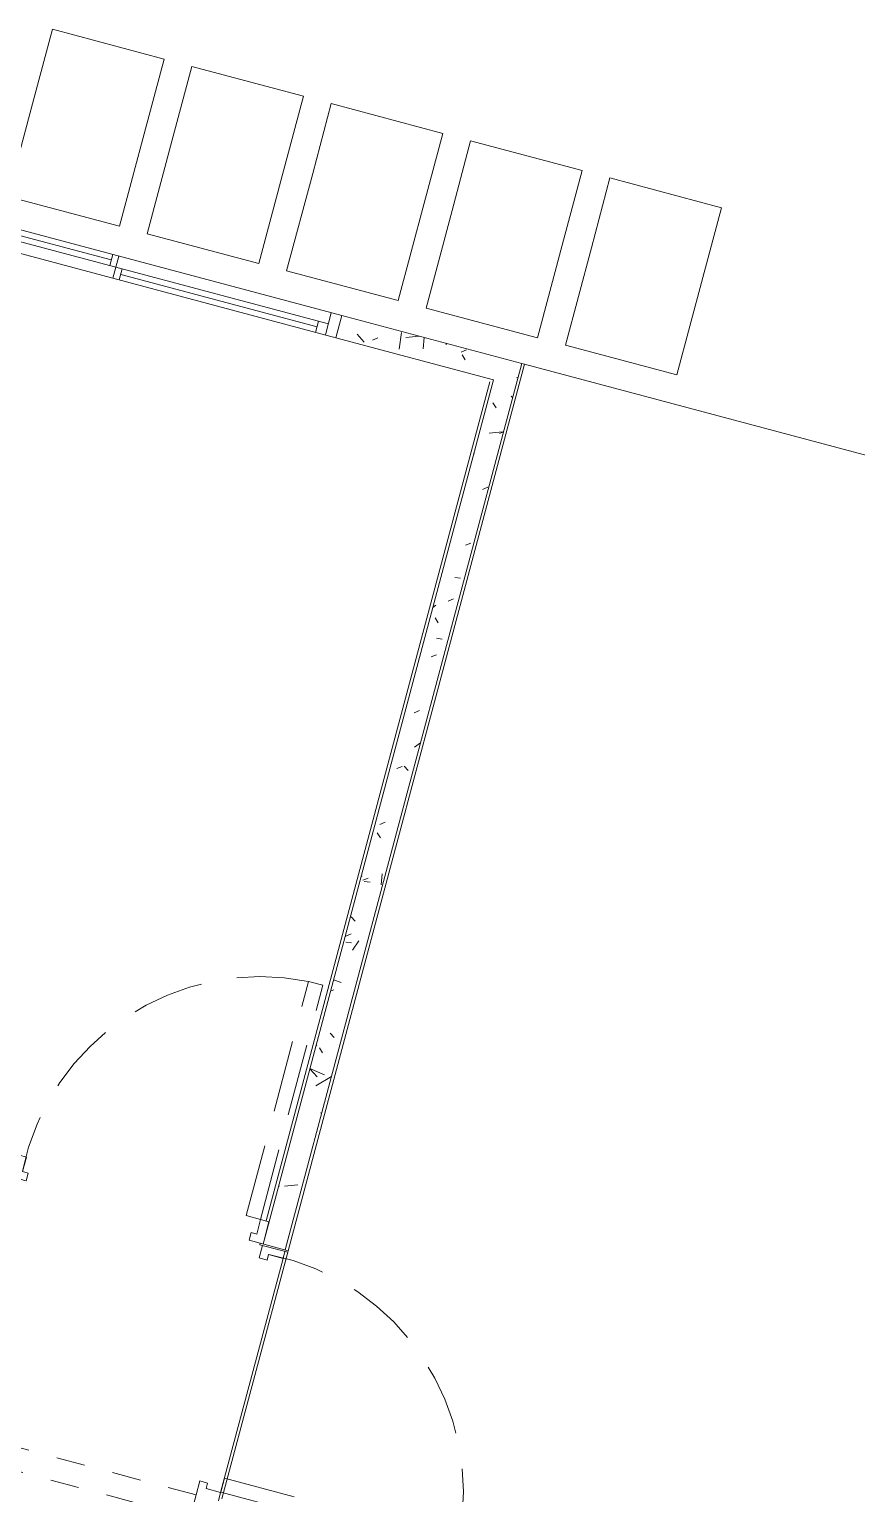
# Model space of a CAD drawing. Header units: metres. Extents: x 689715 to 690980, y 1005284 to 1006835.
# Drawn here: x 690850.51 to 690853.37, y 1005600.71 to 1005605.78 of the extents above; entities that cross this region are included whole.
import ezdxf

# ---------------------------------------------------------------- set-up
doc = ezdxf.new("R2010")
doc.units = ezdxf.units.M
for name, pattern in [('HIDDEN', [0.375, 0.25, -0.125]), ('Overhead', [0.00396875, 0.00238125, -0.0015875]), ('PHANTOM', [2.5, 1.25, -0.25, 0.25, -0.25, 0.25, -0.25])]:
    doc.linetypes.add(name, pattern=pattern)
doc.layers.add('0_NUMERO DE LOTE FASE V', color=3, linetype='Continuous')
for name, color, linetype, lineweight in [('Líneas ocultas', 7, 'HIDDEN', 13), ('Medium Lines', 10, 'Continuous', 18), ('Muros', 7, 'Continuous', 13), ('Overhead', 7, 'Overhead', 13), ('Patrón de corte', 7, 'Continuous', 13), ('Puertas', 7, 'Continuous', 13), ('Suelos', 7, 'Continuous', 9), ('Ventanas', 7, 'Continuous', 13)]:
    doc.layers.add(name, color=color, linetype=linetype, lineweight=lineweight)
pattern_1 = [(139.9999999999999, (365.6615329035558, -75.88183759397361), (0.03836033982117157, 0.4377584771638403), [0.04599999999999998, -0.5029999999999997]), (84.99999999999997, (365.6615329035558, -75.88183759397361), (-0.4580987315439035, -0.08439521406967809), [0.03700000000000001, -0.4020000000000002]), (190.451, (365.6645329040475, -75.84583759406814), (-0.4199401312074268, 0.3526758939897786), [0.039, -0.4270000000000001]), (136.1839999999999, (365.5395329040475, -75.8818375938572), (0.1004214988211118, 0.6506308650644554), [0.06899999999999998, -0.7539999999999998]), (186.6359999999999, (365.547532903729, -75.82783759379527), (-0.5938707988951819, 0.5701916118460522), [0.05799999999999998, -0.6409999999999996]), (81.18399999999994, (365.5395329040475, -75.8818375938572), (-0.5936975411065768, 0.5697220635397624), [0.05500000000000001, -0.6039999999999999]), (110.9999999999999, (365.5705329037737, -75.82083759387024), (0.245780230253577, 0.3642747293136032), [0.04599999999999999, -0.5029999999999999]), (55.99999999999997, (365.5705329037737, -75.82083759387024), (-0.4415777901075865, 0.1482769546615401), [0.03699999999999998, -0.4019999999999998]), (161.4509999999999, (365.5905329035595, -75.79083759407513), (-0.1963072483374971, 0.5120483026533341), [0.03899999999999999, -0.427]), (127.5, (365.6615329035558, -75.88183759397361), (-0.2022933454275577, 0.007375797972208872), [0.02, -0.3770000000000001, 0.02, -0.388, -0.404]), (127.5, (365.6615329035558, -75.88183759397361), (-0.2022933454275577, 0.007375797972208872), [-0.806, 0.02, -0.3840000000000001]), (97.49999999999994, (365.6615329035558, -75.88183759397361), (-0.2399435114399267, 0.1600503399492727), [0.02, -0.213, 0.02, -0.368, -0.154]), (97.49999999999994, (365.6615329035558, -75.88183759397361), (-0.2399435114399267, 0.1600503399492727), [-0.621, 0.02, -0.134]), (57.49999999999999, (365.6615329037886, -76.01783759397222), (0.01404568388630387, 0.3254162238797662), [0.01999999999999999, -0.1319999999999999, 0.01999999999999999, -0.455, -0.6309999999999997]), (57.49999999999999, (365.6615329037886, -76.01783759397222), (0.01404568388630387, 0.3254162238797662), [-0.6279999999999997, 0.01999999999999999, -0.6109999999999997]), (47.49999999999996, (365.6615329037886, -76.07883759384276), (-0.06081860510782452, 0.3554815006055007), [0.02, -0.178, 0.02, -0.2960000000000001, -0.4480000000000001]), (47.49999999999996, (365.6615329037886, -76.07883759384276), (-0.06081860510782452, 0.3554815006055007), [-0.5140000000000001, 0.02, -0.4280000000000001])]

# ---------------------------------------------------------------- blocks, each defined once
blk = doc.blocks.new('Window-Sliding - VENTANA DE 1_60 X 1_20-1540949-PLANO CLAVE _8 CASAS EN HILERA_ - Dependent 1')
at = {"layer": 'Ventanas', "color": 253}
for p, q in [((0.8003658304546724, 0.04), (-0.799634169545327, 0.04)), ((-0.799634169545327, 0.04), (-0.799634169545327, -0.03999999999902364)), ((-0.7996341695453272, 0.04000000000097637), (0.8003658304546725, 0.04000000000097637)), ((-0.7615341697799087, -0.03999999999902364), (-0.7615341697799087, 0.04000000000097637)), ((-0.7615341697799087, 0.04000000000097637), (-0.7615341697799087, -0.03999999999902365)), ((0.7622658304671647, 9.714248738745823e-13), (-0.761534169779909, 9.714248738745823e-13)), ((-0.7266091695452884, 0.04000000000097637), (-0.7266091695452884, 9.714248738745823e-13)), ((-0.02185916954532734, 0.02000000000096879), (-0.7266091695452884, 0.02000000000096879)), ((-0.02185916954532734, 0.04000000000097637), (-0.02185916954532734, 9.714248738745823e-13)), ((0.000365830454672653, 9.714248738745823e-13), (0.000365830454672653, 0.04000000000097637)), ((0.000365830454672653, 9.714248738745823e-13), (0.000365830454672653, -0.03999999999902364)), ((0.02259083045467268, -0.03999999999902364), (0.02259083045467268, 9.714248738745823e-13)), ((0.7273408304547152, -0.03999999999902364), (0.7273408304547152, 9.714248738745823e-13)), ((0.7622658304671647, 0.04000000000097637), (0.7622658304671647, -0.03999999999902365)), ((0.8003658304546724, -0.03999999999902364), (0.8003658304546724, 0.04)), ((-0.799634169545327, -0.03999999999902364), (0.8003658304546724, -0.03999999999902364)), ((-0.7996341695453272, -0.03999999999902364), (0.8003658304546725, -0.03999999999902364)), ((-0.7996341692992297, -0.03999999999902364), (0.800365830455645, -0.03999999999902364)), ((0.02259083045467268, -0.0199999999990375), (0.7273408304547152, -0.0199999999990375))]:
    blk.add_line(p, q, dxfattribs=at)
blk = doc.blocks.new('PV_PUERTA SENCILLA - _90 x 2_18-1752362-PLANO CLAVE _8 CASAS EN HILERA_ - Dependent 1')
at = {"layer": 'Líneas ocultas', "color": 253}
for p, q in [((0.3683286352964649, 0.03999999999999443), (0.3683286352964649, 0.8799999999999943)), ((0.4193286352964649, 0.8799999999999943), (0.3683286352964649, 0.8799999999999943)), ((0.4193286352964649, 0.03999999999999443), (0.4193286352964649, 0.8799999999999943)), ((0.4193286352964649, 0.03999999999999443), (0.3683286352964649, 0.03999999999999443))]:
    blk.add_line(p, q, dxfattribs=at)
blk.add_arc((0.4193286352964647, 0.03999999999997304), 0.841546790142994, 93.47440736753113, 183.4744073675307, dxfattribs=at)
at = {"layer": 'Puertas', "color": 253}
for p, q in [((-0.4500000000000027, -0.05000000000000356), (-0.450000000000003, 0.04999999999999645)), ((-0.4450000000000029, 0.04999999999999647), (-0.450000000000003, 0.04999999999999645)), ((-0.4450000000000029, 0.04999999999999647), (-0.4450000000000027, -0.05000000000000354)), ((-0.4500000000000027, -0.05000000000000356), (-0.4450000000000027, -0.05000000000000354))]:
    blk.add_line(p, q, dxfattribs=at)
at = {"layer": 'Puertas', "color": 9, "lineweight": 9}
for p, q in [((-0.4200000000000045, 0.03999999999999649), (-0.4450000000000032, 0.03999999999999646)), ((-0.4200000000000044, -0.01225000000000943), (-0.4200000000000045, 0.03999999999999649)), ((0.45, 0.03999999999999823), (0.4200000000000014, 0.03999999999999804)), ((0.4200000000000014, 0.03999999999999804), (0.4200000000000016, -0.01225000000000783)), ((-0.445000000000003, -0.04000000000000354), (-0.4000000000000044, -0.04000000000000346)), ((-0.4000000000000044, -0.01225000000000941), (-0.4200000000000044, -0.01225000000000943)), ((-0.4000000000000044, -0.04000000000000346), (-0.4000000000000044, -0.01225000000000941)), ((0.4200000000000016, -0.01225000000000783), (0.4000000000000016, -0.0122500000000079)), ((0.4000000000000016, -0.0122500000000079), (0.4000000000000013, -0.04000000000000183)), ((0.4000000000000013, -0.04000000000000183), (0.4499999999999998, -0.04000000000000187))]:
    blk.add_line(p, q, dxfattribs=at)
blk = doc.blocks.new('PV_PUERTA SENCILLA - _90 x 2_18-1752378-PLANO CLAVE _8 CASAS EN HILERA_ - Dependent 1')
at = {"layer": 'Líneas ocultas', "color": 253}
for p, q in [((0.3683286352964649, 0.03999999999999443), (0.3683286352964649, 0.8799999999999943)), ((0.4193286352964649, 0.8799999999999943), (0.3683286352964649, 0.8799999999999943)), ((0.4193286352964649, 0.03999999999999443), (0.4193286352964649, 0.8799999999999943)), ((0.4193286352964649, 0.03999999999999443), (0.3683286352964649, 0.03999999999999443))]:
    blk.add_line(p, q, dxfattribs=at)
blk.add_arc((0.4193286352964647, 0.03999999999997304), 0.841546790142994, 93.47440736753113, 183.4744073675307, dxfattribs=at)
at = {"layer": 'Puertas', "color": 253}
for p, q in [((-0.4500000000000027, -0.05000000000000356), (-0.450000000000003, 0.04999999999999645)), ((-0.4450000000000029, 0.04999999999999647), (-0.450000000000003, 0.04999999999999645)), ((-0.4450000000000029, 0.04999999999999647), (-0.4450000000000027, -0.05000000000000354)), ((-0.4500000000000027, -0.05000000000000356), (-0.4450000000000027, -0.05000000000000354))]:
    blk.add_line(p, q, dxfattribs=at)
at = {"layer": 'Puertas', "color": 9, "lineweight": 9}
for p, q in [((-0.4200000000000045, 0.03999999999999649), (-0.4450000000000043, 0.03999999999999646)), ((-0.4200000000000044, -0.01225000000000943), (-0.4200000000000045, 0.03999999999999649)), ((0.45, 0.03999999999999823), (0.4200000000000014, 0.03999999999999804)), ((0.4200000000000014, 0.03999999999999804), (0.4200000000000016, -0.01225000000000783)), ((0.45, 0.03999999999999811), (0.45, -0.04000000000000049)), ((0.4499999999999998, -0.04000000000000187), (0.45, 0.03999999999999823)), ((-0.4450000000000042, -0.04000000000000354), (-0.4000000000000044, -0.04000000000000346)), ((-0.4000000000000044, -0.01225000000000941), (-0.4200000000000044, -0.01225000000000943)), ((-0.4000000000000044, -0.04000000000000346), (-0.4000000000000044, -0.01225000000000941)), ((0.4200000000000016, -0.01225000000000783), (0.4000000000000016, -0.0122500000000079)), ((0.4000000000000016, -0.0122500000000079), (0.4000000000000013, -0.04000000000000183)), ((0.4000000000000013, -0.04000000000000183), (0.440051569265505, -0.04000000000000186))]:
    blk.add_line(p, q, dxfattribs=at)
blk = doc.blocks.new('M_Opening-Door - 0_90 x 2_21 m-1018766-PLANO CLAVE _8 CASAS EN HILERA_ - Dependent 1')
at = {"layer": 'Medium Lines', "color": 53}
for p, q in [((-0.4581886567164147, 0.04000000000000224), (-0.4581886567164147, -0.03999999999999618)), ((0.4418113432835851, -0.03999999999999618), (0.4418113432835851, 0.04000000000000224))]:
    blk.add_line(p, q, dxfattribs=at)
at = {"layer": 'Overhead', "color": 253}
for p, q in [((0.4418113432835851, 0.04000000000000224), (-0.4581886567164147, 0.04000000000000224)), ((-0.4581886567164147, -0.03999999999999618), (0.4418113432835851, -0.03999999999999618))]:
    blk.add_line(p, q, dxfattribs=at)
blk = doc.blocks.new('A TRANSFORMADA A B')
at = {"layer": 'Patrón de corte'}
h = blk.add_hatch(dxfattribs=at)
h.set_pattern_fill('HORMIGÓN', color=254, angle=90.00000000000001, style=0, pattern_type=2)
h.set_pattern_definition(pattern_1)
h.paths.add_polyline_path([(273.8838196629658, -64.15999999240739), (273.803819663357, -64.15999999217456), (273.8038196631242, -64.80505156167783), (273.8838196631987, -64.80505156173604), (273.8838196634315, -64.23999999213265)], flags=0)
h.paths.add_polyline_path([(273.8838196631987, -66.40505156171275), (273.8038196635898, -66.40505156165455), (273.8038196628913, -67.13005139410961), (273.8838196631987, -67.1300513939932), (273.8838196629658, -66.68734440027038)], flags=0)
h = blk.add_hatch(dxfattribs=at)
h.set_pattern_fill('HORMIGÓN', color=254, angle=90.00000000000001, style=0, pattern_type=2)
h.set_pattern_definition(pattern_1)
h.paths.add_polyline_path([(276.9838196632918, -64.15999999234919), (273.8838196629658, -64.15999999240739), (273.8838196634315, -64.23999999213265), (276.9838196632918, -64.23999999224907)], flags=0)
at = {"layer": 'Muros', "color": 253}
for p, q in [((273.803819663357, -64.14999999239808), (276.9838196635246, -64.14999999210704)), ((273.803819663357, -64.15999999217456), (273.803819663357, -64.14999999239808)), ((276.98881966318, -64.14999999204883), (277.8738196634222, -64.14999999216525)), ((273.803819663357, -64.15999999217456), (273.8038196631242, -64.80505156167783)), ((273.8838196629658, -64.15999999240739), (273.803819663357, -64.15999999217456)), ((276.9838196632918, -64.15999999234919), (273.8838196629658, -64.15999999240739)), ((277.8538196634036, -64.15999999234919), (277.0138196633197, -64.15999999240739)), ((273.8838196631987, -64.80505156173604), (273.8838196634315, -64.23999999213265)), ((273.8838196634315, -64.23999999213265), (276.9838196632918, -64.23999999224907)), ((276.9038196632173, -64.24999999225838), (273.8938196634408, -64.24999999225838))]:
    blk.add_line(p, q, dxfattribs=at)
at = {"layer": 'Suelos', "color": 9}
for p, q in [((273.803819663357, -61.13999999227235), (273.803819663357, -64.14999999239808)), ((273.3538196634036, -63.63005139416782), (273.1038196636364, -63.63005139387678)), ((273.1038196636364, -63.63005139387678), (273.1038196631707, -64.03005139390007)), ((273.7038196632639, -63.63005139410961), (273.3538196634036, -63.63005139416782)), ((273.7038196637295, -64.03005139401648), (273.7038196632639, -63.63005139410961)), ((273.1038196631707, -64.03005139390007), (273.3538196634036, -64.0300513941329)), ((273.3538196634036, -64.0300513941329), (273.7038196637295, -64.03005139401648)), ((273.3538196634036, -64.13005139387678), (273.1038196636364, -64.13005139376037)), ((273.1038196636364, -64.13005139376037), (273.1038196634036, -64.5300513941329)), ((273.703819663031, -64.13005139410961), (273.3538196634036, -64.13005139387678)), ((273.7038196637295, -64.53005139395827), (273.703819663031, -64.13005139410961)), ((273.1038196634036, -64.5300513941329), (273.3538196636364, -64.53005139401648)), ((273.3538196636364, -64.53005139401648), (273.7038196637295, -64.53005139395827)), ((273.3538196634036, -64.63005139387678), (273.1038196631707, -64.63005139416782)), ((273.1038196631707, -64.63005139416782), (273.1038196636364, -65.03005139395827)), ((273.7038196634967, -64.63005139428424), (273.3538196634036, -64.63005139387678)), ((273.7038196632639, -65.0300513941329), (273.7038196634967, -64.63005139428424)), ((273.1038196636364, -65.03005139395827), (273.3538196636364, -65.03005139401648)), ((273.3538196636364, -65.03005139401648), (273.7038196632639, -65.0300513941329)), ((273.3538196634036, -65.1300513939932), (273.1038196636364, -65.13005139393499)), ((273.1038196636364, -65.13005139393499), (273.1038196631707, -65.53005139407469)), ((273.7038196634967, -65.13005139393499), (273.3538196634036, -65.1300513939932)), ((273.7038196632639, -65.53005139378365), (273.7038196634967, -65.13005139393499)), ((273.1038196631707, -65.53005139407469), (273.3538196636364, -65.53005139395827)), ((273.3538196636364, -65.53005139395827), (273.7038196632639, -65.53005139378365)), ((273.3538196631707, -65.63005139410961), (273.1038196634036, -65.6300513940514)), ((273.1038196634036, -65.6300513940514), (273.1038196636364, -66.03005139401648)), ((273.7038196637295, -65.63005139387678), (273.3538196631707, -65.63005139410961)), ((273.7038196637295, -66.03005139401648), (273.7038196637295, -65.63005139387678)), ((273.1038196636364, -66.03005139401648), (273.3538196636364, -66.03005139401648)), ((273.3538196636364, -66.03005139401648), (273.7038196637295, -66.03005139401648))]:
    blk.add_line(p, q, dxfattribs=at)
at = {"color": 254, "lineweight": 13}
blk.add_blockref('PV_PUERTA SENCILLA - _90 x 2_18-1752362-PLANO CLAVE _8 CASAS EN HILERA_ - Dependent 1', (277.4338196630124, -64.19999999232823), dxfattribs=at)
for name, p, rotation in [('PV_PUERTA SENCILLA - _90 x 2_18-1752378-PLANO CLAVE _8 CASAS EN HILERA_ - Dependent 1', (276.9438196634874, -64.69005156157073), 90), ('M_Opening-Door - 0_90 x 2_21 m-1018766-PLANO CLAVE _8 CASAS EN HILERA_ - Dependent 1', (277.9238196634687, -64.698240218102), 270), ('Window-Sliding - VENTANA DE 1_60 X 1_20-1540949-PLANO CLAVE _8 CASAS EN HILERA_ - Dependent 1', (273.8438196633942, -65.60468573088292), 270)]:
    blk.add_blockref(name, p, dxfattribs=dict(at, rotation=rotation))
blk = doc.blocks.new('CASTILLA 7 NUEVA')
at = {"rotation": 269.9999998879757}
blk.add_blockref('A TRANSFORMADA A B', (330.5665340038831, 260.2961971417535), dxfattribs=at)

msp = doc.modelspace()

# ---------------------------------------------------------------- block references
at = {"layer": '0_NUMERO DE LOTE FASE V', "linetype": 'PHANTOM', "rotation": 345.0660436350147}
msp.add_blockref('CASTILLA 7 NUEVA', (690598.286133139, 1005686.330502436), dxfattribs=at)

doc.saveas('drawing.dxf')
